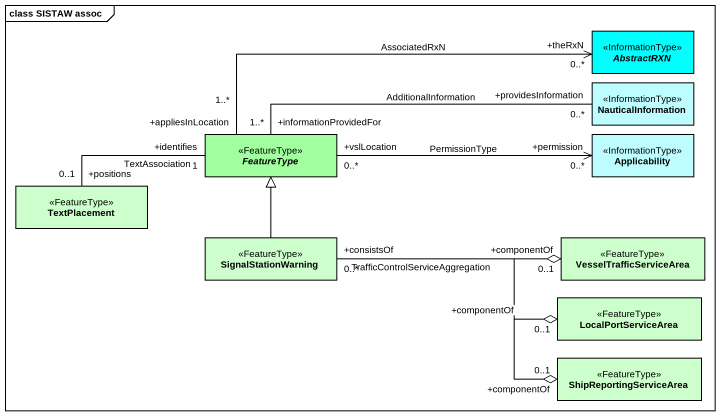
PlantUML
@startuml
mainframe class SISTAW assoc
hide circle
hide empty members
abstract class AbstractRXN <<InformationType>> #00FFFF
class NauticalInformation <<InformationType>> #BEFDFF
abstract class FeatureType <<FeatureType>> #A1FFA0
class Applicability <<InformationType>> #BEFDFF
class TextPlacement <<FeatureType>> #CCFFCC
class SignalStationWarning <<FeatureType>> #CCFFCC
class VesselTrafficServiceArea <<FeatureType>> #CCFFCC
class LocalPortServiceArea <<FeatureType>> #CCFFCC
class ShipReportingServiceArea <<FeatureType>> #CCFFCC
FeatureType "+appliesInLocation\n1..*" -right-> "+theRxN\n0..*" AbstractRXN : AssociatedRxN
FeatureType "+informationProvidedFor\n1..*" -right- "+providesInformation\n0..*" NauticalInformation : AdditionalInformation
FeatureType "+vslLocation\n0..*" -right-> "+permission\n0..*" Applicability : PermissionType
FeatureType "+identifies\n1" -left- "+positions\n0..1" TextPlacement : TextAssociation
SignalStationWarning -up-|> FeatureType
SignalStationWarning "+consistsOf\n0..*" -right-o "+componentOf\n0..1" VesselTrafficServiceArea : TrafficControlServiceAggregation
SignalStationWarning -right-o "+componentOf\n0..1" LocalPortServiceArea
SignalStationWarning -right-o "+componentOf\n0..1" ShipReportingServiceArea
@enduml
